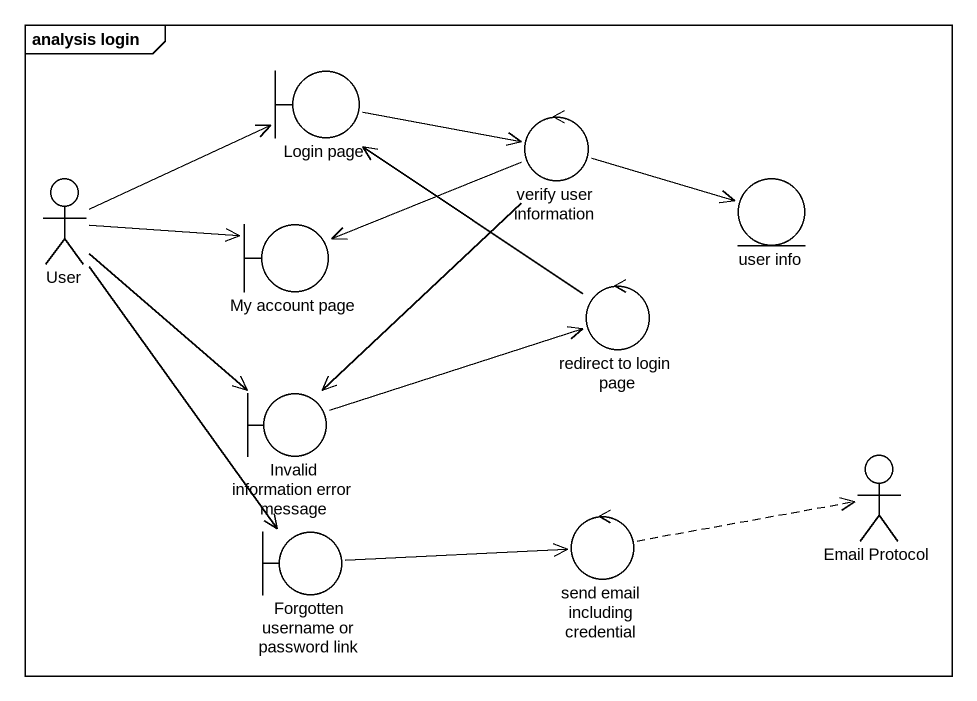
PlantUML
@startuml
mainframe analysis login
boundary "Login page" as Login_page
control "verify user information" as verify_user_information
actor User
entity "user info" as user_info
boundary "My account page" as My_account_page
control "redirect to login page" as redirect_to_login_page
boundary "Invalid information error message" as Invalid_information_error
actor "Email Protocol" as Email_Protocol
boundary "Forgotten username or password link" as Forgotten_username_or
control "send email including credential" as send_email_including
Login_page -right-> verify_user_information
verify_user_information -right-> user_info
verify_user_information -left-> My_account_page
verify_user_information --> Invalid_information_error
User -right-> Login_page
User -right-> My_account_page
User --> Invalid_information_error
User --> Forgotten_username_or
redirect_to_login_page -up-> Login_page
Invalid_information_error -right-> redirect_to_login_page
Forgotten_username_or -right-> send_email_including
send_email_including .right.> Email_Protocol
@enduml
